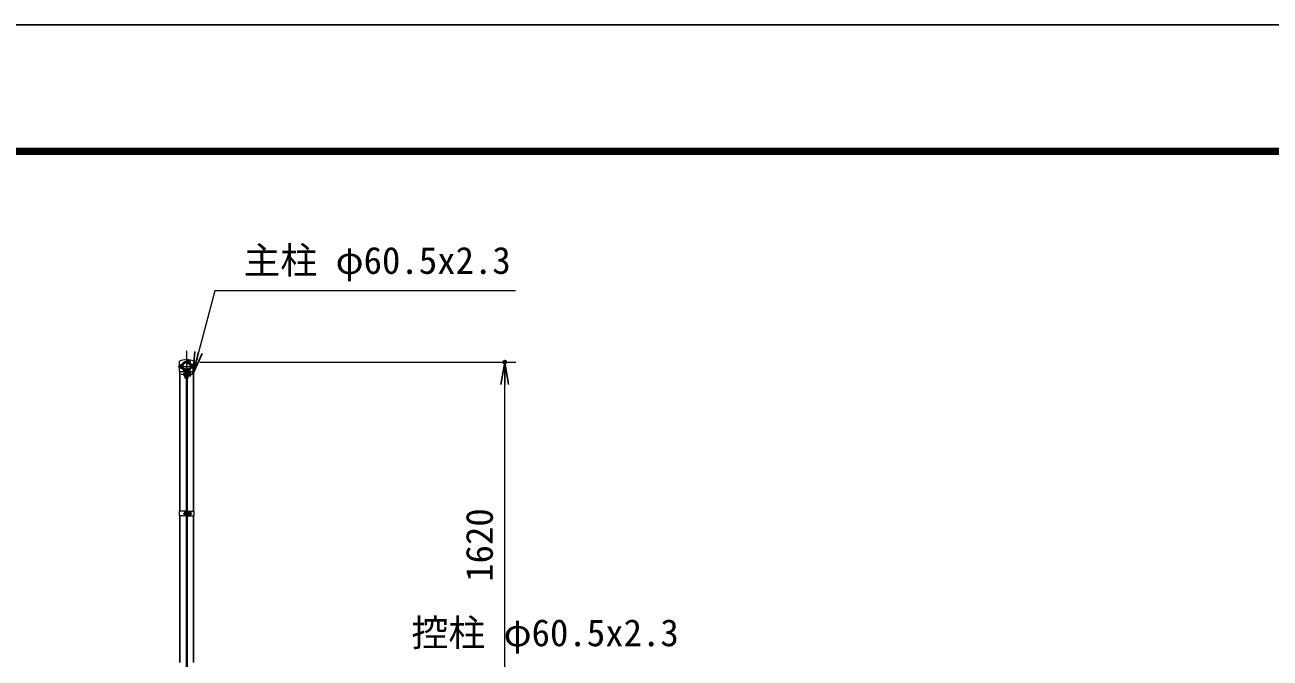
# Model space of a CAD drawing. Units: millimetres, scale not verified. Extents: x -10499 to 10501, y -7424 to 7426.
# Drawn here: x -3194 to 2345, y 4609 to 7426 of the extents above; entities that cross this region are included whole.
import ezdxf
from ezdxf.enums import TextEntityAlignment as Align

# ---------------------------------------------------------------- set-up
doc = ezdxf.new("R2010")
doc.units = ezdxf.units.MM
doc.header["$LTSCALE"] = 30
doc.header["$PDMODE"] = 32
doc.header["$PDSIZE"] = 15
doc.linetypes.add('USER1', pattern=[50.8, 31.75, -6.35, 6.35, -6.35])
for name, color, linetype, lineweight in [('0-1_D-STR1', 1, 'Continuous', 25), ('0-4_D-BMK', 2, 'USER1', 13), ('0-5_D-STR3', 3, 'Continuous', 13), ('0-7_D-STR-DIM', 7, 'Continuous', 13), ('0-B_D-STR-TXT', 7, 'Continuous', 13), ('0-C_D-TTL', 7, 'Continuous', 25)]:
    doc.layers.add(name, color=color, linetype=linetype, lineweight=lineweight)
doc.layers.add('0-8_0', color=7, linetype='Continuous')
doc.layers.add('0-9_Defpoints', color=8, linetype='Continuous')
doc.styles.add('ＭＳ ゴシック', font='')
doc.styles.get('ＭＳ ゴシック').set_extended_font_data('MS Gothic')

# ---------------------------------------------------------------- blocks, each defined once
blk = doc.blocks.new('_Open')
at = {"layer": '0-8_0'}
blk.add_line((-30, 5), (0, 0), dxfattribs=at)
blk.add_lwpolyline([(-30, -5), (0, 0), (-30, 0)], dxfattribs=at)

msp = doc.modelspace()

# ---------------------------------------------------------------- linework, layer by layer
at = {"layer": '0-1_D-STR1'}
for p, q in [((-2504.73, 5263.07), (-2504.73, 5884.02)), ((-2484.66, 5897.26), (-2483.27, 5898.07)), ((-2481.15, 5891.19), (-2484.66, 5897.26)), ((-2479.76, 5891.99), (-2483.27, 5898.07)), ((-2469.19, 5891.99), (-2465.68, 5898.07)), ((-2467.8, 5891.19), (-2464.29, 5897.26)), ((-2464.29, 5897.26), (-2465.68, 5898.07)), ((-2444.23, 5263.07), (-2444.23, 5884.02)), ((-2504.73, 4589.07), (-2504.73, 5242.07)), ((-2444.23, 4589.07), (-2444.23, 5242.07))]:
    msp.add_line(p, q, dxfattribs=at)
for centre, radius, start, end in [((-2474.48, 5906.52), 19.05, 294.32478, 245.67522), ((-2474.48, 5906.52), 17.45, 294.32478, 245.67522), ((-2481.5, 5890.98), 2, 245.67522, 30), ((-2481.5, 5890.98), 0.401, 245.67522, 30), ((-2467.46, 5890.98), 2, 150, 294.32478), ((-2467.46, 5890.98), 0.401, 150, 294.32478)]:
    msp.add_arc(centre, radius, start, end, dxfattribs=at)
at = {"layer": '0-4_D-BMK'}
for p, q in [((-2474.48, 5975.57), (-2474.48, -5044.43)), ((-2512.44, 5906.52), (-2436.51, 5906.52)), ((-2498.92, 5871.52), (-2450.04, 5871.52)), ((-2489.03, 5252.57), (-2450.43, 5252.57))]:
    msp.add_line(p, q, dxfattribs=at)
at = {"layer": '0-5_D-STR3'}
for p, q in [((-2440.83, 5926.52), (-2440.83, 5884.02)), ((-2501.28, 5913.02), (-2501.28, 5900.02)), ((-2496.48, 5914.52), (-2496.48, 5898.52)), ((-2496.11, 5910.52), (-2496.48, 5910.52)), ((-2496.11, 5902.52), (-2496.48, 5902.52)), ((-2485.78, 5864.95), (-2485.78, 5877.95)), ((-2480.98, 5854.82), (-2480.98, 5884.09)), ((-2478.68, 5854.82), (-2478.68, 5884.09)), ((-2476.98, 5876.83), (-2478.68, 5876.83)), ((-2476.98, 5876.83), (-2476.98, 5866.2)), ((-2476.98, 5875.52), (-2476.73, 5875.52)), ((-2476.73, 5886.52), (-2476.73, 3944.62)), ((-2476.73, 5886.52), (-2472.23, 5886.52)), ((-2472.23, 5886.52), (-2472.23, 3944.62)), ((-2472.23, 5875.52), (-2470.28, 5875.52)), ((-2470.28, 5854.82), (-2470.28, 5884.09)), ((-2467.98, 5854.82), (-2467.98, 5884.09)), ((-2467.98, 5884.02), (-2440.83, 5884.02)), ((-2457.98, 5879.62), (-2467.98, 5879.62)), ((-2457.98, 5875.57), (-2467.98, 5875.57)), ((-2456.98, 5877.75), (-2456.98, 5865.4)), ((-2456.98, 5875.52), (-2456.98, 5867.52)), ((-2456.98, 5874.84), (-2456.65, 5874.84)), ((-2452.48, 5910.52), (-2452.84, 5910.52)), ((-2452.48, 5902.52), (-2452.84, 5902.52)), ((-2446.98, 5914.62), (-2452.48, 5914.62)), ((-2452.48, 5914.62), (-2452.48, 5898.42)), ((-2446.98, 5910.57), (-2452.48, 5910.57)), ((-2446.98, 5902.47), (-2452.48, 5902.47)), ((-2446.98, 5898.42), (-2452.48, 5898.42)), ((-2445.98, 5912.75), (-2445.98, 5900.4)), ((-2445.98, 5910.52), (-2445.48, 5910.52)), ((-2445.98, 5910.52), (-2445.48, 5910.52)), ((-2445.98, 5909.84), (-2445.15, 5909.84)), ((-2445.98, 5903.19), (-2445.15, 5903.19)), ((-2445.98, 5902.52), (-2445.48, 5902.52)), ((-2445.98, 5902.52), (-2445.48, 5902.52)), ((-2445.48, 5910.52), (-2445.48, 5902.52)), ((-2480.98, 5854.82), (-2478.68, 5854.82)), ((-2476.98, 5866.2), (-2478.68, 5866.2)), ((-2476.98, 5867.52), (-2476.73, 5867.52)), ((-2472.23, 5867.52), (-2470.28, 5867.52)), ((-2470.28, 5854.82), (-2467.98, 5854.82)), ((-2457.98, 5867.47), (-2467.98, 5867.47)), ((-2457.98, 5863.42), (-2467.98, 5863.42)), ((-2456.98, 5868.19), (-2456.65, 5868.19)), ((-2507.03, 5263.07), (-2507.03, 5242.07)), ((-2476.73, 5263.07), (-2507.03, 5263.07)), ((-2479.03, 5263.07), (-2479.03, 5242.07)), ((-2472.23, 5263.07), (-2441.93, 5263.07)), ((-2469.93, 5263.07), (-2469.93, 5242.07)), ((-2441.93, 5263.07), (-2441.93, 5242.07)), ((-2476.73, 5242.07), (-2507.03, 5242.07)), ((-2483.83, 5259.07), (-2483.83, 5246.07)), ((-2479.03, 5260.57), (-2479.03, 5244.57)), ((-2472.23, 5242.07), (-2441.93, 5242.07)), ((-2459.93, 5260.67), (-2469.93, 5260.67)), ((-2469.93, 5260.67), (-2469.93, 5244.47)), ((-2459.93, 5256.62), (-2469.93, 5256.62)), ((-2459.93, 5248.52), (-2469.93, 5248.52)), ((-2459.93, 5244.47), (-2469.93, 5244.47)), ((-2458.93, 5258.8), (-2458.93, 5246.45)), ((-2458.93, 5256.57), (-2455.03, 5256.57)), ((-2458.93, 5255.89), (-2454.7, 5255.89)), ((-2458.93, 5249.24), (-2454.7, 5249.24)), ((-2458.93, 5248.57), (-2455.03, 5248.57)), ((-2455.03, 5256.57), (-2455.03, 5248.57))]:
    msp.add_line(p, q, dxfattribs=at)
msp.add_lwpolyline([(-2508.13, 5926.52), (-2508.13, 5884.02), (-2480.98, 5884.02)], dxfattribs=at)
for centre, radius, start, end in [((-2504.83, 5926.52), 3.3, 116.72671, 180), ((-2474.48, 5853.63), 82.25, 67.22973, 112.77027), ((-2474.48, 5906.52), 22, 290.1633, 249.8367), ((-2474.48, 5906.52), 19.7, 289.83718, 250.16282), ((-2444.13, 5926.52), 3.3, 0, 63.27329), ((-2482.98, 5884.09), 2, 0, 62.72039), ((-2482.98, 5884.09), 4.3, 0, 65.03562), ((-2465.98, 5884.09), 4.3, 114.96438, 180), ((-2465.98, 5884.09), 2, 117.27961, 180), ((-2465.68, 5871.52), 8.7, 332.26063, 27.73937), ((-2459.51, 5877.59), 2.54, 307.21089, 52.78911), ((-2464.48, 5871.52), 8.5, 331.92751, 28.07249), ((-2454.68, 5906.52), 8.7, 332.26063, 27.73937), ((-2448.53, 5900.44), 2.55, 307.42505, 52.57495), ((-2448.51, 5912.59), 2.54, 307.21089, 52.78911), ((-2452.98, 5906.52), 8.5, 331.92751, 28.07249), ((-2459.53, 5865.44), 2.55, 307.42505, 52.57495), ((-2467.63, 5252.57), 8.7, 332.26063, 27.73937), ((-2461.48, 5246.49), 2.55, 307.42505, 52.57495), ((-2461.46, 5258.64), 2.54, 307.21089, 52.78911), ((-2462.53, 5252.57), 8.5, 331.92751, 28.07249)]:
    msp.add_arc(centre, radius, start, end, dxfattribs=at)
for centre, start_param, end_param in [((-2496.48, 5913.02), 1.5707963, 3.1415927), ((-2496.48, 5900.02), 3.1415927, 4.712389), ((-2480.98, 5877.95), 1.5707963, 3.1415927), ((-2480.98, 5864.95), 3.1415927, 4.712389), ((-2479.03, 5259.07), 1.5707963, 3.1415927), ((-2479.03, 5246.07), 3.1415927, 4.712389)]:
    msp.add_ellipse(centre, major_axis=(4.8, 0), ratio=0.3125, start_param=start_param, end_param=end_param, dxfattribs=at)
at = {"layer": '0-7_D-STR-DIM'}
for p, q in [((-2415.98, 5925.57), (-1009.48, 5925.57)), ((-1059.48, 4405.57), (-1059.48, 5825.57))]:
    msp.add_line(p, q, dxfattribs=at)
at = {"layer": '0-9_Defpoints'}
for p in [(-2465.98, 5925.57), (-1059.48, 5925.57)]:
    msp.add_point(p, dxfattribs=at)
at = {"layer": '0-B_D-STR-TXT'}
msp.add_lwpolyline([(-1012.28, 6241.97), (-2348.98, 6241.97), (-2446.89, 5874)], dxfattribs=at)
at = {"layer": '0-C_D-TTL', "color": 2}
msp.add_lwpolyline([(-10499.2, 7425.57), (10500.8, 7425.57), (10500.8, -7424.43), (-10499.2, -7424.43)], close=True, dxfattribs=at)
at = {"layer": '0-C_D-TTL'}
for points in [[(-9824.2, 6875.57), (9825.8, 6875.57), (9825.8, -6874.43), (-9824.2, -6874.43)], [(-9817.95, 6869.32), (9819.55, 6869.32), (9819.55, -6868.18), (-9817.95, -6868.18)], [(-9811.7, 6863.07), (9813.3, 6863.07), (9813.3, -6861.93), (-9811.7, -6861.93)], [(-9805.45, 6856.82), (9807.05, 6856.82), (9807.05, -6855.68), (-9805.45, -6855.68)], [(-9799.2, 6850.57), (9800.8, 6850.57), (9800.8, -6849.43), (-9799.2, -6849.43)]]:
    msp.add_lwpolyline(points, close=True, dxfattribs=at)

# ---------------------------------------------------------------- block references
at = {"layer": '0-7_D-STR-DIM', "xscale": 3.333333, "yscale": 3.333333, "rotation": 90}
msp.add_blockref('_Open', (-1059.48, 5925.57), dxfattribs=at)
at = {"layer": '0-B_D-STR-TXT', "xscale": 3.333333, "yscale": 3.333333, "rotation": 255.0989}
msp.add_blockref('_Open', (-2447.41, 5872.07), dxfattribs=at)

# ---------------------------------------------------------------- texts
at = {"layer": '0-7_D-STR-DIM', "style": 'ＭＳ ゴシック'}
msp.add_text('1620', height=120.3, rotation=90, dxfattribs=at).set_placement((-1076.35, 4948.32), align=Align.BOTTOM_LEFT)
at = {"layer": '0-B_D-STR-TXT', "style": 'ＭＳ ゴシック'}
for s, p in [('主柱 φ60.5x2.3', (-2221.67, 6282)), ('控柱 φ60.5x2.3', (-1474.44, 4625.82))]:
    msp.add_text(s, height=120.3, dxfattribs=at).set_placement(p, align=Align.BOTTOM_LEFT)

doc.saveas('drawing.dxf')
